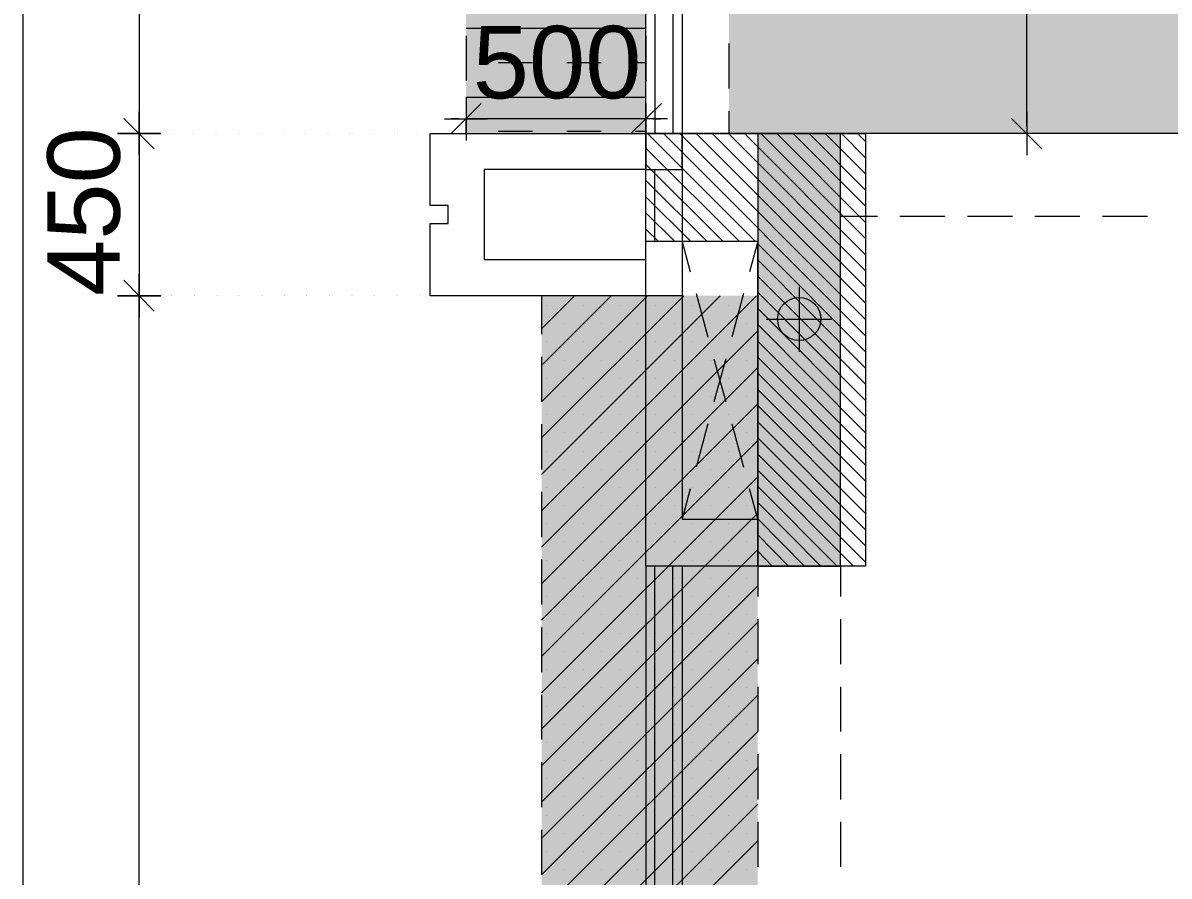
# Model space of a CAD drawing. Header units: millimetres. Extents: x -1303 to 98744, y -1303 to 90097.
# Drawn here: x 5964 to 9147, y 35632 to 37999 of the extents above; entities that cross this region are included whole.
import ezdxf

# ---------------------------------------------------------------- set-up
doc = ezdxf.new("R2010")
doc.units = ezdxf.units.MM
doc.layers.add('PDF_Geometry', color=7, linetype='Continuous')
doc.layers.add('PDF_Text', color=7, linetype='Continuous')
doc.layers.add('PDF_Solid Fills', color=192, linetype='Continuous', true_color=0xc2c0c0c0)
doc.styles.add('PDF ArialMT', font='arial.ttf')

msp = doc.modelspace()

# ---------------------------------------------------------------- hatches: boundary and pattern name
at = {"layer": 'PDF_Solid Fills', "true_color": 0x00007f}
h = msp.add_hatch(color=254, dxfattribs=at)
h.paths.add_polyline_path([(74624.31541, 16167.67383), (74624.31541, 15567.81796), (9799.46285, 14130.21454), (9804.28731, 14730.15409)], flags=0)
h.paths.add_polyline_path([(7404.275, 37242.73593), (8004.29925, 37242.73593), (8004.29925, 16872.72168), (7404.275, 16872.72168)], flags=0)
h.paths.add_polyline_path([(8004.29925, 16872.72168), (7983.4807, 16679.51365), (7983.31127, 16481.90264), (8004.55339, 16283.02302), (8047.46016, 16086.42856), (8111.52536, 15895.75776), (8195.3089, 15714.14292), (8297.03284, 15544.62953), (8413.99157, 15389.5038), (8546.60657, 15247.57974), (8696.06174, 15118.18072), (8860.41285, 15004.26957), (9037.28897, 14908.29987), (9223.47415, 14832.13321), (9415.6677, 14776.86981), (9610.40055, 14743.01796), (9804.28731, 14730.15409), (9799.46285, 14130.21454), (9584.16557, 14140.28601), (9363.53556, 14170.83718), (9140.28256, 14223.64598), (8917.70726, 14299.55851), (8699.36241, 14399.25246), (8488.88858, 14522.21955), (8289.92424, 14667.61267), (8106.02423, 14833.65595), (7940.23508, 15017.64068), (7795.09507, 15216.68973), (7672.21268, 15427.33299), (7572.77287, 15645.76255), (7497.02977, 15868.42256), (7444.47407, 16091.67659), (7414.09232, 16312.38925), (7404.275, 16527.68859), (7404.275, 16872.72168), (8004.29925, 16872.72168)], flags=0)
h.paths.add_polyline_path([(7194.30944, 37692.71099), (7194.30944, 80672.7138), (7694.3009, 80672.7138), (7694.3009, 37692.71099)], flags=0)

# ---------------------------------------------------------------- linework, layer by layer
at = {"layer": 'PDF_Geometry', "color": 222, "lineweight": 0, "true_color": 0xb8008a}
for points in [[(6286.06422, 80652.65558), (6286.06422, 37712.43036), (6286.06422, 37731.89351)], [(7194.14001, 37793.67562), (7194.14001, 37673.4999)], [(7693.4548, 37673.4999), (7693.4548, 37793.67562)], [(7151.8252, 37691.27295), (7236.45482, 37775.90258)], [(7736.61571, 37775.90258), (7651.13999, 37691.27295)], [(7134.05318, 37733.58776), (7254.22684, 37733.58776)], [(7173.8287, 37733.58776), (7153.51789, 37733.58776)], [(7693.4548, 37733.58776), (7194.14001, 37733.58776)], [(7753.54164, 37733.58776), (7634.21407, 37733.58776)], [(7713.76612, 37733.58776), (7734.07744, 37733.58776)], [(6286.06422, 37692.12007), (6286.06422, 37241.88881)], [(6286.06422, 16551.63737), (6286.06422, 37222.42564), (6286.06422, 37202.11123)]]:
    msp.add_lwpolyline(points, dxfattribs=at)
at = {"layer": 'PDF_Geometry', "color": 9, "lineweight": 0, "true_color": 0xc0c0c0}
for points in [[(7094.27715, 80572.25744), (5963.62504, 80572.25744), (5963.62504, 19067.67657)], [(16609.18593, 75662.04487), (16609.18593, 80572.25744), (7794.16426, 80572.25744), (7794.16426, 37392.52789), (7794.16426, 36622.39829), (8004.04512, 36622.39829), (7981.19553, 36706.18492)], [(9804.11789, 52332.19829), (9804.11789, 37692.12007), (7794.16426, 37692.12007)], [(8004.04512, 36492.06949), (7693.4548, 36492.06949), (7693.4548, 37392.52789), (7693.4548, 37692.12007), (7693.4548, 43617.0369)], [(7718.84369, 43617.0369), (7718.84369, 37692.12007)], [(7768.77537, 43617.0369), (7768.77537, 37692.12007)], [(7718.84369, 37392.52789), (7718.84369, 37592.25463)], [(7794.16426, 37392.52789), (7817.01385, 37308.74538)], [(8004.04512, 37392.52789), (7981.19553, 37308.74538)], [(7833.09369, 37248.65752), (7866.09944, 37127.63881)], [(7964.26961, 37248.65752), (7932.10993, 37127.63881)], [(7915.18401, 37067.55095), (7882.17928, 36947.37936)], [(7882.17928, 37067.55095), (7915.18401, 36947.37936)], [(7866.09944, 36886.44437), (7833.09369, 36766.26866)], [(7932.10993, 36886.44437), (7964.26961, 36766.26866)], [(7817.01385, 36706.18492), (7794.16426, 36622.39829)], [(7693.4548, 36492.06949), (7693.4548, 33397.16654)], [(7718.84369, 33397.16654), (7718.84369, 36492.06949)], [(7768.77537, 33397.16654), (7768.77537, 36492.06949)], [(7794.16426, 36492.06949), (7794.16426, 33397.16654)]]:
    msp.add_lwpolyline(points, dxfattribs=at)
at = {"layer": 'PDF_Geometry', "color": 122, "lineweight": 0, "true_color": 0x00b88a}
for points in [[(8751.32513, 37712.43036), (8751.32513, 40207.31008), (8751.32513, 40186.9998)], [(8751.32513, 37752.2038), (8751.32513, 37632.03221)], [(8709.01032, 37734.43488), (8793.63994, 37649.80525)], [(8811.41196, 37692.12007), (8691.2383, 37692.12007)]]:
    msp.add_lwpolyline(points, dxfattribs=at)
at = {"layer": 'PDF_Geometry', "lineweight": 0}
for points in [[(7194.14001, 37984.93527), (7693.4548, 37984.93527)], [(7194.14001, 37963.77787), (7194.14001, 37838.52767)], [(7283.84721, 37889.30545), (7378.63301, 37889.30545)], [(7474.26387, 37889.30545), (7569.04967, 37889.30545)], [(7664.68053, 37889.30545), (7693.4548, 37889.30545)], [(7194.14001, 37793.67562), (7693.4548, 37793.67562)], [(7194.14001, 37775.90258), (7194.14001, 37692.12007), (7194.14001, 37733.58776)], [(7693.4548, 37692.12007), (7693.4548, 37733.58776)], [(6286.06422, 37692.12007), (6286.06422, 37692.12007)], [(6286.06422, 37692.12007), (6286.06422, 37692.12007)], [(6371.53994, 37692.12007), (6371.53994, 37692.12007)], [(6377.46412, 37692.12007), (6377.46412, 37692.12007)], [(6434.16607, 37692.12007), (6434.16607, 37692.12007)], [(6440.09024, 37692.12007), (6440.09024, 37692.12007)], [(6495.94559, 37692.12007), (6495.94559, 37692.12007)], [(6502.71586, 37692.12007), (6502.71586, 37692.12007)], [(6558.57172, 37692.12007), (6558.57172, 37692.12007)], [(6565.34199, 37692.12007), (6565.34199, 37692.12007)], [(6621.19734, 37692.12007), (6621.19734, 37692.12007)], [(6627.96761, 37692.12007), (6627.96761, 37692.12007)], [(6683.82346, 37692.12007), (6683.82346, 37692.12007)], [(6689.74764, 37692.12007), (6689.74764, 37692.12007)], [(6746.44908, 37692.12007), (6746.44908, 37692.12007)], [(6752.37326, 37692.12007), (6752.37326, 37692.12007)], [(6809.07521, 37692.12007), (6809.07521, 37692.12007)], [(6814.99938, 37692.12007), (6814.99938, 37692.12007)], [(6871.70134, 37692.12007), (6871.70134, 37692.12007)], [(6877.625, 37692.12007), (6877.625, 37692.12007)], [(6933.48086, 37692.12007), (6933.48086, 37692.12007)], [(6940.25113, 37692.12007), (6940.25113, 37692.12007)], [(6996.10648, 37692.12007), (6996.10648, 37692.12007)], [(7002.87726, 37692.12007), (7002.87726, 37692.12007)], [(7058.73261, 37692.12007), (7058.73261, 37692.12007)], [(7094.27715, 37692.12007), (7094.27715, 37692.12007)], [(7121.35873, 37692.12007), (7121.35873, 37692.12007)], [(7183.98435, 37692.12007), (7183.98435, 37692.12007)], [(7246.61048, 37692.12007), (7246.61048, 37692.12007)], [(7283.84721, 37698.88879), (7378.63301, 37698.88879)], [(7309.2361, 37692.12007), (7309.2361, 37692.12007)], [(7371.01613, 37692.12007), (7371.01613, 37692.12007)], [(7433.64227, 37692.12007), (7433.64227, 37692.12007)], [(7474.26387, 37698.88879), (7569.04967, 37698.88879)], [(7496.26736, 37692.12007), (7496.26736, 37692.12007)], [(7558.89349, 37692.12007), (7558.89349, 37692.12007)], [(7621.51962, 37692.12007), (7621.51962, 37692.12007)], [(7664.68053, 37698.88879), (7693.4548, 37698.88879)], [(7684.14575, 37692.12007), (7684.14575, 37692.12007)], [(7697.68628, 37692.12007), (7998.12146, 37392.52789)], [(7742.5404, 37692.12007), (8303.63421, 37131.02317)], [(7746.77188, 37692.12007), (7746.77188, 37692.12007)], [(7788.23957, 37692.12007), (8303.63421, 37175.87935)], [(7808.55089, 37692.12007), (7808.55089, 37692.12007)], [(7833.09369, 37692.12007), (8303.63421, 37221.57852)], [(7871.17702, 37692.12007), (7871.17702, 37692.12007)], [(7877.9478, 37692.12007), (8303.63421, 37266.43057)], [(7922.80089, 37692.12007), (8303.63421, 37311.28675)], [(7933.80315, 37692.12007), (7933.80315, 37692.12007)], [(7967.655, 37692.12007), (8303.63421, 37356.1388)], [(7996.42928, 37692.12007), (7996.42928, 37692.12007)], [(8012.50808, 37692.12007), (8303.63421, 37400.99085)], [(8057.3622, 37692.12007), (8303.63421, 37445.84703)], [(8059.05437, 37692.12007), (8059.05437, 37692.12007)], [(8102.21631, 37692.12007), (8303.63421, 37490.69908)], [(8121.68051, 37692.12007), (8121.68051, 37692.12007)], [(8147.0694, 37692.12007), (8303.63421, 37535.55526)], [(8183.46054, 37692.12007), (8183.46054, 37692.12007)], [(8191.92351, 37692.12007), (8303.63421, 37580.40731)], [(8236.77659, 37692.12007), (8303.63421, 37625.25936)], [(8246.08668, 37692.12007), (8246.08668, 37692.12007)], [(8281.63071, 37692.12007), (8303.63421, 37670.11554)], [(8308.71177, 37692.12007), (8308.71177, 37692.12007)], [(8394.18852, 37692.12007), (8394.18852, 37692.12007)], [(8751.32513, 37692.12007), (8751.32513, 37692.12007)], [(8830.87718, 37692.12007), (8830.87718, 37692.12007)], [(8893.50332, 37692.12007), (8893.50332, 37692.12007)], [(8956.12841, 37692.12007), (8956.12841, 37692.12007)], [(9018.75455, 37692.12007), (9018.75455, 37692.12007)], [(9081.38067, 37692.12007), (9081.38067, 37692.12007)], [(9144.0068, 37692.12007), (9144.0068, 37692.12007)], [(7693.4548, 37651.49537), (7953.26734, 37392.52789)], [(7693.4548, 37606.64332), (7908.41426, 37392.52789)], [(7693.4548, 37561.78714), (7863.56015, 37392.52789)], [(7693.4548, 37516.93509), (7818.70707, 37392.52789)], [(7693.4548, 37472.08304), (7773.85295, 37392.52789)], [(7693.4548, 37427.22686), (7728.99883, 37392.52789)], [(8004.04512, 37386.6063), (8303.63421, 37086.17112)], [(8004.04512, 37341.75011), (8303.63421, 37041.31494)], [(8004.04512, 37296.89806), (8303.63421, 36996.46289)], [(6286.06422, 37241.88881), (6286.06422, 37241.88881)], [(6286.06422, 37241.88881), (6286.06422, 37241.88881)], [(6376.61802, 37241.88881), (6376.61802, 37241.88881)], [(6377.46412, 37241.88881), (6377.46412, 37241.88881)], [(6439.24364, 37241.88881), (6439.24364, 37241.88881)], [(6440.09024, 37241.88881), (6440.09024, 37241.88881)], [(6501.02317, 37241.88881), (6501.02317, 37241.88881)], [(6502.71586, 37241.88881), (6502.71586, 37241.88881)], [(6563.64929, 37241.88881), (6563.64929, 37241.88881)], [(6565.34199, 37241.88881), (6565.34199, 37241.88881)], [(6626.27542, 37241.88881), (6626.27542, 37241.88881)], [(6627.96761, 37241.88881), (6627.96761, 37241.88881)], [(6688.90104, 37241.88881), (6688.90104, 37241.88881)], [(6689.74764, 37241.88881), (6689.74764, 37241.88881)], [(6751.52717, 37241.88881), (6751.52717, 37241.88881)], [(6752.37326, 37241.88881), (6752.37326, 37241.88881)], [(6814.15278, 37241.88881), (6814.15278, 37241.88881)], [(6814.99938, 37241.88881), (6814.99938, 37241.88881)], [(6875.93282, 37241.88881), (6875.93282, 37241.88881)], [(6877.625, 37241.88881), (6877.625, 37241.88881)], [(6938.55844, 37241.88881), (6938.55844, 37241.88881)], [(6940.25113, 37241.88881), (6940.25113, 37241.88881)], [(7001.18456, 37241.88881), (7001.18456, 37241.88881)], [(7002.87726, 37241.88881), (7002.87726, 37241.88881)], [(7063.81018, 37241.88881), (7063.81018, 37241.88881)], [(7094.27715, 37241.88881), (7094.27715, 37241.88881)], [(7126.43631, 37241.88881), (7126.43631, 37241.88881)], [(7189.06243, 37241.88881), (7189.06243, 37241.88881)], [(7251.68805, 37241.88881), (7251.68805, 37241.88881)], [(7313.46758, 37241.88881), (7313.46758, 37241.88881)], [(7517.42477, 37241.88881), (7404.0219, 37241.88881), (7404.0219, 37135.25465)], [(7404.0219, 37150.49046), (7495.42128, 37241.88881)], [(7404.0219, 37048.93491), (7596.97683, 37241.88881)], [(7404.0219, 36948.22235), (7697.68628, 37241.88881)], [(7404.0219, 36847.51392), (7799.24184, 37241.88881)], [(7404.0219, 36745.95837), (7899.95129, 37241.88881)], [(7404.0219, 36645.24994), (8000.66076, 37241.88881)], [(7404.0219, 37241.88881), (7404.0219, 37241.88881)], [(7693.4548, 37241.88881), (7580.0509, 37241.88881)], [(8004.04512, 37252.04601), (8303.63421, 36951.61084)], [(7418.40852, 37215.65279), (7418.40852, 37215.65279)], [(7519.11798, 37215.65279), (7519.11798, 37215.65279)], [(7620.67353, 37215.65279), (7620.67353, 37215.65279)], [(7721.38299, 37215.65279), (7721.38299, 37215.65279)], [(7822.09142, 37215.65279), (7822.09142, 37215.65279)], [(7923.64697, 37215.65279), (7923.64697, 37215.65279)], [(8004.04512, 37207.18983), (8303.63421, 36906.75466)], [(7468.3402, 37164.87502), (7468.3402, 37164.87502)], [(7569.89575, 37164.87502), (7569.89575, 37164.87502)], [(7670.60522, 37164.87502), (7670.60522, 37164.87502)], [(7772.16077, 37164.87502), (7772.16077, 37164.87502)], [(7872.8692, 37164.87502), (7872.8692, 37164.87502)], [(7973.57866, 37164.87502), (7973.57866, 37164.87502)], [(8004.04512, 37162.33779), (8303.63421, 36861.90261)], [(7404.0219, 36544.54151), (8004.04512, 37144.56473)], [(7418.40852, 37114.09724), (7418.40852, 37114.09724)], [(7519.11798, 37114.09724), (7519.11798, 37114.09724)], [(7620.67353, 37114.09724), (7620.67353, 37114.09724)], [(7721.38299, 37114.09724), (7721.38299, 37114.09724)], [(7822.09142, 37114.09724), (7822.09142, 37114.09724)], [(7923.64697, 37114.09724), (7923.64697, 37114.09724)], [(8004.04512, 37116.63861), (8303.63421, 36817.04643)], [(7404.0219, 37072.62955), (7404.0219, 36947.37936)], [(7468.3402, 37063.31946), (7468.3402, 37063.31946)], [(7569.89575, 37063.31946), (7569.89575, 37063.31946)], [(7670.60522, 37063.31946), (7670.60522, 37063.31946)], [(7772.16077, 37063.31946), (7772.16077, 37063.31946)], [(7872.8692, 37063.31946), (7872.8692, 37063.31946)], [(7973.57866, 37063.31946), (7973.57866, 37063.31946)], [(8004.04512, 37071.78243), (8303.63421, 36772.19438)], [(7404.0219, 36442.98596), (8004.04512, 37043.00918)], [(8004.04512, 37026.93038), (8303.63421, 36727.34233)], [(7418.40852, 37013.38881), (7418.40852, 37013.38881)], [(7519.11798, 37013.38881), (7519.11798, 37013.38881)], [(7620.67353, 37013.38881), (7620.67353, 37013.38881)], [(7721.38299, 37013.38881), (7721.38299, 37013.38881)], [(7822.09142, 37013.38881), (7822.09142, 37013.38881)], [(7923.64697, 37013.38881), (7923.64697, 37013.38881)], [(7468.3402, 36962.61104), (7468.3402, 36962.61104)], [(7569.89575, 36962.61104), (7569.89575, 36962.61104)], [(7670.60522, 36962.61104), (7670.60522, 36962.61104)], [(7772.16077, 36962.61104), (7772.16077, 36962.61104)], [(7872.8692, 36962.61104), (7872.8692, 36962.61104)], [(7973.57866, 36962.61104), (7973.57866, 36962.61104)], [(8004.04512, 36982.0742), (8303.63421, 36682.48615)], [(7404.0219, 36342.27753), (8004.04512, 36942.30076)], [(8004.04512, 36937.22215), (8303.63421, 36637.6341)], [(7418.40852, 36911.83326), (7418.40852, 36911.83326)], [(7519.11798, 36911.83326), (7519.11798, 36911.83326)], [(7620.67353, 36911.83326), (7620.67353, 36911.83326)], [(7721.38299, 36911.83326), (7721.38299, 36911.83326)], [(7822.09142, 36911.83326), (7822.09142, 36911.83326)], [(7923.64697, 36911.83326), (7923.64697, 36911.83326)], [(8004.04512, 36892.3701), (8303.63421, 36592.77792)], [(7404.0219, 36885.59725), (7404.0219, 36760.34706)], [(7468.3402, 36861.90261), (7468.3402, 36861.90261)], [(7569.89575, 36861.90261), (7569.89575, 36861.90261)], [(7670.60522, 36861.90261), (7670.60522, 36861.90261)], [(7772.16077, 36861.90261), (7772.16077, 36861.90261)], [(7872.8692, 36861.90261), (7872.8692, 36861.90261)], [(7973.57866, 36861.90261), (7973.57866, 36861.90261)], [(7404.0219, 36240.72198), (8004.04512, 36840.74521)], [(8004.04512, 36847.51392), (8303.63421, 36547.92587)], [(7418.40852, 36811.12484), (7418.40852, 36811.12484)], [(7519.11798, 36811.12484), (7519.11798, 36811.12484)], [(7620.67353, 36811.12484), (7620.67353, 36811.12484)], [(7721.38299, 36811.12484), (7721.38299, 36811.12484)], [(7822.09142, 36811.12484), (7822.09142, 36811.12484)], [(7923.64697, 36811.12484), (7923.64697, 36811.12484)], [(8004.04512, 36802.66187), (8303.63421, 36503.07382)], [(7404.0219, 36140.00942), (8004.04512, 36740.03677)], [(7468.3402, 36760.34706), (7468.3402, 36760.34706)], [(7569.89575, 36760.34706), (7569.89575, 36760.34706)], [(7670.60522, 36760.34706), (7670.60522, 36760.34706)], [(7772.16077, 36760.34706), (7772.16077, 36760.34706)], [(7872.8692, 36760.34706), (7872.8692, 36760.34706)], [(7973.57866, 36760.34706), (7973.57866, 36760.34706)], [(8004.04512, 36757.80569), (8269.78236, 36492.06949)], [(7418.40852, 36710.4164), (7418.40852, 36710.4164)], [(7519.11798, 36710.4164), (7519.11798, 36710.4164)], [(7620.67353, 36710.4164), (7620.67353, 36710.4164)], [(7721.38299, 36710.4164), (7721.38299, 36710.4164)], [(7822.09142, 36710.4164), (7822.09142, 36710.4164)], [(7923.64697, 36710.4164), (7923.64697, 36710.4164)], [(8004.04512, 36712.95364), (8224.92927, 36492.06949)], [(7404.0219, 36697.72196), (7404.0219, 36572.46763)], [(8004.04512, 36668.10159), (8179.22906, 36492.06949)], [(7404.0219, 36039.30099), (8004.04512, 36639.32422)], [(7468.3402, 36659.63863), (7468.3402, 36659.63863)], [(7569.89575, 36659.63863), (7569.89575, 36659.63863)], [(7670.60522, 36659.63863), (7670.60522, 36659.63863)], [(7772.16077, 36659.63863), (7772.16077, 36659.63863)], [(7872.8692, 36659.63863), (7872.8692, 36659.63863)], [(7973.57866, 36659.63863), (7973.57866, 36659.63863)], [(7418.40852, 36608.86085), (7418.40852, 36608.86085)], [(7519.11798, 36608.86085), (7519.11798, 36608.86085)], [(7620.67353, 36608.86085), (7620.67353, 36608.86085)], [(7721.38299, 36608.86085), (7721.38299, 36608.86085)], [(7822.09142, 36608.86085), (7822.09142, 36608.86085)], [(7923.64697, 36608.86085), (7923.64697, 36608.86085)], [(8004.04512, 36623.24541), (8134.37495, 36492.06949)], [(8004.04512, 36578.39336), (8089.52187, 36492.06949)], [(7468.3402, 36558.92607), (7468.3402, 36558.92607)], [(7569.89575, 36558.92607), (7569.89575, 36558.92607)], [(7670.60522, 36558.92607), (7670.60522, 36558.92607)], [(7772.16077, 36558.92607), (7772.16077, 36558.92607)], [(7872.8692, 36558.92607), (7872.8692, 36558.92607)], [(7973.57866, 36558.92607), (7973.57866, 36558.92607)], [(7404.0219, 35937.74544), (8004.04512, 36537.76866)], [(7404.0219, 36509.84254), (7404.0219, 36385.43534)], [(7418.40852, 36508.1483), (7418.40852, 36508.1483)], [(7519.11798, 36508.1483), (7519.11798, 36508.1483)], [(7620.67353, 36508.1483), (7620.67353, 36508.1483)], [(7721.38299, 36508.1483), (7721.38299, 36508.1483)], [(7822.09142, 36508.1483), (7822.09142, 36508.1483)], [(7923.64697, 36508.1483), (7923.64697, 36508.1483)], [(8004.04512, 36533.53718), (8044.66775, 36492.06949)], [(8004.04512, 36492.06949), (8004.04512, 36492.06949)], [(8234.23832, 36492.06949), (8234.23832, 36492.06949)], [(8234.23832, 36492.06949), (8234.23832, 36492.06949)], [(7468.3402, 36457.37052), (7468.3402, 36457.37052)], [(7569.89575, 36457.37052), (7569.89575, 36457.37052)], [(7670.60522, 36457.37052), (7670.60522, 36457.37052)], [(7772.16077, 36457.37052), (7772.16077, 36457.37052)], [(7872.8692, 36457.37052), (7872.8692, 36457.37052)], [(7973.57866, 36457.37052), (7973.57866, 36457.37052)], [(7404.0219, 35837.03701), (8004.04512, 36437.06023)], [(7418.40852, 36407.43986), (7418.40852, 36407.43986)], [(7519.11798, 36407.43986), (7519.11798, 36407.43986)], [(7620.67353, 36407.43986), (7620.67353, 36407.43986)], [(7721.38299, 36407.43986), (7721.38299, 36407.43986)], [(7822.09142, 36407.43986), (7822.09142, 36407.43986)], [(7923.64697, 36407.43986), (7923.64697, 36407.43986)], [(8004.04512, 36412.51847), (8004.04512, 36412.51847)], [(8234.23832, 36412.51847), (8234.23832, 36412.51847)], [(8234.23832, 36412.51847), (8234.23832, 36412.51847)], [(7468.3402, 36356.66209), (7468.3402, 36356.66209)], [(7569.89575, 36356.66209), (7569.89575, 36356.66209)], [(7670.60522, 36356.66209), (7670.60522, 36356.66209)], [(7772.16077, 36356.66209), (7772.16077, 36356.66209)], [(7872.8692, 36356.66209), (7872.8692, 36356.66209)], [(7973.57866, 36356.66209), (7973.57866, 36356.66209)], [(8004.04512, 36349.89337), (8004.04512, 36349.89337)], [(8234.23832, 36349.89337), (8234.23832, 36349.89337)], [(8234.23832, 36349.89337), (8234.23832, 36349.89337)], [(7404.0219, 35736.32858), (8004.04512, 36336.3518)], [(7404.0219, 36322.81023), (7404.0219, 36197.56005)], [(7418.40852, 36305.88431), (7418.40852, 36305.88431)], [(7519.11798, 36305.88431), (7519.11798, 36305.88431)], [(7620.67353, 36305.88431), (7620.67353, 36305.88431)], [(7721.38299, 36305.88431), (7721.38299, 36305.88431)], [(7822.09142, 36305.88431), (7822.09142, 36305.88431)], [(7923.64697, 36305.88431), (7923.64697, 36305.88431)], [(8004.04512, 36287.26827), (8004.04512, 36287.26827)], [(8234.23832, 36287.26827), (8234.23832, 36287.26827)], [(8234.23832, 36287.26827), (8234.23832, 36287.26827)], [(7468.3402, 36255.10653), (7468.3402, 36255.10653)], [(7569.89575, 36255.10653), (7569.89575, 36255.10653)], [(7670.60522, 36255.10653), (7670.60522, 36255.10653)], [(7772.16077, 36255.10653), (7772.16077, 36255.10653)], [(7872.8692, 36255.10653), (7872.8692, 36255.10653)], [(7973.57866, 36255.10653), (7973.57866, 36255.10653)], [(7404.0219, 35634.77303), (8004.04512, 36234.79625)], [(8004.04512, 36225.48616), (8004.04512, 36225.48616)], [(8234.23832, 36225.48616), (8234.23832, 36225.48616)], [(8234.23832, 36225.48616), (8234.23832, 36225.48616)], [(7418.40852, 36205.17588), (7418.40852, 36205.17588)], [(7519.11798, 36205.17588), (7519.11798, 36205.17588)], [(7620.67353, 36205.17588), (7620.67353, 36205.17588)], [(7721.38299, 36205.17588), (7721.38299, 36205.17588)], [(7822.09142, 36205.17588), (7822.09142, 36205.17588)], [(7923.64697, 36205.17588), (7923.64697, 36205.17588)], [(8004.04512, 36162.86107), (8004.04512, 36162.86107)], [(8234.23832, 36162.86107), (8234.23832, 36162.86107)], [(8234.23832, 36162.86107), (8234.23832, 36162.86107)], [(7404.0219, 36134.93494), (7404.0219, 36010.52774)], [(7404.0219, 35534.0646), (8004.04512, 36134.08783)], [(7468.3402, 36154.39811), (7468.3402, 36154.39811)], [(7569.89575, 36154.39811), (7569.89575, 36154.39811)], [(7670.60522, 36154.39811), (7670.60522, 36154.39811)], [(7772.16077, 36154.39811), (7772.16077, 36154.39811)], [(7872.8692, 36154.39811), (7872.8692, 36154.39811)], [(7973.57866, 36154.39811), (7973.57866, 36154.39811)], [(7418.40852, 36103.62033), (7418.40852, 36103.62033)], [(7519.11798, 36103.62033), (7519.11798, 36103.62033)], [(7620.67353, 36103.62033), (7620.67353, 36103.62033)], [(7721.38299, 36103.62033), (7721.38299, 36103.62033)], [(7822.09142, 36103.62033), (7822.09142, 36103.62033)], [(7923.64697, 36103.62033), (7923.64697, 36103.62033)], [(8004.04512, 36100.23598), (8004.04512, 36100.23598)], [(8234.23832, 36100.23598), (8234.23832, 36100.23598)], [(8234.23832, 36100.23598), (8234.23832, 36100.23598)], [(7404.0219, 35432.50905), (8004.04512, 36032.53228)], [(7468.3402, 36053.68968), (7468.3402, 36053.68968)], [(7569.89575, 36053.68968), (7569.89575, 36053.68968)], [(7670.60522, 36053.68968), (7670.60522, 36053.68968)], [(7772.16077, 36053.68968), (7772.16077, 36053.68968)], [(7872.8692, 36053.68968), (7872.8692, 36053.68968)], [(7973.57866, 36053.68968), (7973.57866, 36053.68968)], [(8004.04512, 36037.61087), (8004.04512, 36037.61087)], [(8234.23832, 36037.61087), (8234.23832, 36037.61087)], [(8234.23832, 36037.61087), (8234.23832, 36037.61087)], [(7418.40852, 36002.91191), (7418.40852, 36002.91191)], [(7519.11798, 36002.91191), (7519.11798, 36002.91191)], [(7620.67353, 36002.91191), (7620.67353, 36002.91191)], [(7721.38299, 36002.91191), (7721.38299, 36002.91191)], [(7822.09142, 36002.91191), (7822.09142, 36002.91191)], [(7923.64697, 36002.91191), (7923.64697, 36002.91191)], [(8004.04512, 35974.98165), (8004.04512, 35974.98165)], [(8234.23832, 35974.98165), (8234.23832, 35974.98165)], [(8234.23832, 35974.98165), (8234.23832, 35974.98165)], [(7404.0219, 35947.90265), (7404.0219, 35822.64832)], [(7468.3402, 35952.13413), (7468.3402, 35952.13413)], [(7569.89575, 35952.13413), (7569.89575, 35952.13413)], [(7670.60522, 35952.13413), (7670.60522, 35952.13413)], [(7772.16077, 35952.13413), (7772.16077, 35952.13413)], [(7872.8692, 35952.13413), (7872.8692, 35952.13413)], [(7973.57866, 35952.13413), (7973.57866, 35952.13413)], [(7404.0219, 35331.79649), (8004.04512, 35931.82384)], [(8004.04512, 35912.35655), (8004.04512, 35912.35655)], [(8234.23832, 35912.35655), (8234.23832, 35912.35655)], [(8234.23832, 35912.35655), (8234.23832, 35912.35655)], [(7418.40852, 35902.20347), (7418.40852, 35902.20347)], [(7519.11798, 35902.20347), (7519.11798, 35902.20347)], [(7620.67353, 35902.20347), (7620.67353, 35902.20347)], [(7721.38299, 35902.20347), (7721.38299, 35902.20347)], [(7822.09142, 35902.20347), (7822.09142, 35902.20347)], [(7923.64697, 35902.20347), (7923.64697, 35902.20347)], [(7468.3402, 35851.4257), (7468.3402, 35851.4257)], [(7569.89575, 35851.4257), (7569.89575, 35851.4257)], [(7670.60522, 35851.4257), (7670.60522, 35851.4257)], [(7772.16077, 35851.4257), (7772.16077, 35851.4257)], [(7872.8692, 35851.4257), (7872.8692, 35851.4257)], [(7973.57866, 35851.4257), (7973.57866, 35851.4257)], [(8004.04512, 35850.57858), (8004.04512, 35850.57858)], [(8234.23832, 35850.57858), (8234.23832, 35850.57858)], [(8234.23832, 35850.57858), (8234.23832, 35850.57858)], [(7404.0219, 35231.08806), (8004.04512, 35831.11129)], [(7418.40852, 35800.64792), (7418.40852, 35800.64792)], [(7519.11798, 35800.64792), (7519.11798, 35800.64792)], [(7620.67353, 35800.64792), (7620.67353, 35800.64792)], [(7721.38299, 35800.64792), (7721.38299, 35800.64792)], [(7822.09142, 35800.64792), (7822.09142, 35800.64792)], [(7923.64697, 35800.64792), (7923.64697, 35800.64792)], [(8004.04512, 35787.95348), (8004.04512, 35787.95348)], [(8234.23832, 35787.95348), (8234.23832, 35787.95348)], [(8234.23832, 35787.95348), (8234.23832, 35787.95348)], [(7404.0219, 35760.02322), (7404.0219, 35635.62015)], [(7468.3402, 35750.71314), (7468.3402, 35750.71314)], [(7569.89575, 35750.71314), (7569.89575, 35750.71314)], [(7670.60522, 35750.71314), (7670.60522, 35750.71314)], [(7772.16077, 35750.71314), (7772.16077, 35750.71314)], [(7872.8692, 35750.71314), (7872.8692, 35750.71314)], [(7973.57866, 35750.71314), (7973.57866, 35750.71314)], [(7404.0219, 35129.5325), (8004.04512, 35729.55573)], [(8004.04512, 35725.32425), (8004.04512, 35725.32425)], [(8234.23832, 35725.32425), (8234.23832, 35725.32425)], [(8234.23832, 35725.32425), (8234.23832, 35725.32425)], [(7418.40852, 35699.93536), (7418.40852, 35699.93536)], [(7519.11798, 35699.93536), (7519.11798, 35699.93536)], [(7620.67353, 35699.93536), (7620.67353, 35699.93536)], [(7721.38299, 35699.93536), (7721.38299, 35699.93536)], [(7822.09142, 35699.93536), (7822.09142, 35699.93536)], [(7923.64697, 35699.93536), (7923.64697, 35699.93536)], [(7468.3402, 35649.15759), (7468.3402, 35649.15759)], [(7569.89575, 35649.15759), (7569.89575, 35649.15759)], [(7670.60522, 35649.15759), (7670.60522, 35649.15759)], [(7772.16077, 35649.15759), (7772.16077, 35649.15759)], [(7872.8692, 35649.15759), (7872.8692, 35649.15759)], [(7973.57866, 35649.15759), (7973.57866, 35649.15759)], [(8004.04512, 35662.69915), (8004.04512, 35662.69915)], [(8234.23832, 35662.69915), (8234.23832, 35662.69915)], [(8234.23832, 35662.69915), (8234.23832, 35662.69915)]]:
    msp.add_lwpolyline(points, dxfattribs=at)
at = {"layer": 'PDF_Geometry', "color": 157, "lineweight": 0, "true_color": 0x3f5f7f}
for points in [[(7693.4548, 37963.77787), (7693.4548, 37838.52767)], [(7923.64697, 37942.62046), (7923.64697, 37817.37026)], [(7693.4548, 37775.90258), (7693.4548, 37692.12007)], [(7923.64697, 37754.74517), (7923.64697, 37692.12007)], [(8336.63996, 37692.12007), (8234.23832, 37692.12007)], [(8523.67123, 37692.12007), (8399.26609, 37692.12007)], [(8711.54962, 37692.12007), (8586.29736, 37692.12007)], [(8898.58088, 37692.12007), (8774.17472, 37692.12007)], [(9086.45825, 37692.12007), (8961.20702, 37692.12007)], [(8336.63996, 37461.92583), (8234.23832, 37461.92583)], [(8523.67123, 37461.92583), (8399.26609, 37461.92583)], [(8711.54962, 37461.92583), (8586.29736, 37461.92583)], [(8898.58088, 37461.92583), (8774.17472, 37461.92583)], [(9086.45825, 37461.92583), (8961.20702, 37461.92583)], [(8004.04512, 36492.06949), (8004.04512, 36407.43986)], [(8234.23832, 36492.06949), (8234.23832, 36407.43986)], [(8004.04512, 36344.81477), (8004.04512, 36219.56457)], [(8234.23832, 36344.81477), (8234.23832, 36219.56457)], [(8004.04512, 36156.93535), (8004.04512, 36032.53228)], [(8234.23832, 36156.93535), (8234.23832, 36032.53228)], [(8004.04512, 35969.90717), (8004.04512, 35844.65285)], [(8234.23832, 35969.90717), (8234.23832, 35844.65285)], [(8004.04512, 35782.02775), (8004.04512, 35657.62055)], [(8234.23832, 35782.02775), (8234.23832, 35657.62055)]]:
    msp.add_lwpolyline(points, dxfattribs=at)
at = {"layer": 'PDF_Geometry', "color": 222, "lineweight": 0, "true_color": 0xb8008a}
for points in [[(6286.06422, 37632.03221), (6286.06422, 37752.2038)], [(6328.37903, 37649.80525), (6243.74941, 37734.43488)], [(6225.97688, 37692.12007), (6346.15105, 37692.12007)], [(6243.74941, 37285.05074), (6328.37903, 37199.57399)], [(6286.06422, 37301.97667), (6286.06422, 37182.64807)], [(6346.15105, 37241.88881), (6225.97688, 37241.88881)]]:
    msp.add_lwpolyline(points, close=True, dxfattribs=at)
at = {"layer": 'PDF_Geometry', "color": 9, "lineweight": 0, "true_color": 0xc0c0c0}
for points in [[(7094.27715, 37692.12007), (7794.16426, 37692.12007), (7794.16426, 37241.88881), (7094.27715, 37241.88881), (7094.27715, 37442.46267), (7144.20833, 37442.46267), (7144.20833, 37492.39333), (7094.27715, 37492.39333)], [(7693.4548, 37592.25463), (7794.16406, 37592.25463), (7794.16406, 37692.11759), (7693.4548, 37692.11759)], [(7244.07169, 37342.59723), (7693.45499, 37342.59723), (7693.45499, 37592.25463), (7244.07169, 37592.25463)]]:
    msp.add_lwpolyline(points, close=True, dxfattribs=at)
at = {"layer": 'PDF_Geometry', "color": 5, "lineweight": 0}
for points in [[(8004.04512, 36492.06949), (8004.04512, 37392.52789), (7693.4548, 37392.52789), (7693.4548, 37692.12007), (8303.63421, 37692.12007), (8303.63421, 36492.06949)], [(8004.04512, 36492.06949), (8234.23771, 36492.06949), (8234.23771, 37692.11761), (8004.04512, 37692.11761)]]:
    msp.add_lwpolyline(points, close=True, dxfattribs=at)
at = {"layer": 'PDF_Geometry', "color": 20, "lineweight": 0, "true_color": 0xff4405}
for points in [[(8119.14224, 37267.27769), (8119.14224, 37087.01824)], [(8028.58792, 37177.56946), (8208.84943, 37177.56946)]]:
    msp.add_lwpolyline(points, dxfattribs=at)
msp.add_circle((8119.2702, 37177.67473), 59.96172, dxfattribs=at)
at = {"layer": 'PDF_Geometry', "color": 7, "lineweight": 0, "true_color": 0xffffff}
msp.add_circle((8119.31852, 37177.72996), 60.01002, dxfattribs=at)
at = {"layer": 'PDF_Solid Fills', "color": 254, "lineweight": 0, "true_color": 0x00007f}
msp.add_solid([(10474.2994, 40222.71532), (10474.2994, 37692.71099), (7924.23996, 40222.71532), (7924.23996, 37692.71099)], dxfattribs=at)
at = {"layer": 'PDF_Solid Fills', "lineweight": 0}
msp.add_solid([(8234.23832, 36492.74718), (8004.29925, 36492.74718), (8234.23832, 37692.71099), (8004.29925, 37692.71099)], dxfattribs=at)

# ---------------------------------------------------------------- texts
at = {"layer": 'PDF_Text', "insert": (7212.72538, 37889.19568), "char_height": 201.084641, "attachment_point": 4, "style": 'PDF ArialMT'}
msp.add_mtext('500', dxfattribs=at)
at = {"layer": 'PDF_Text', "insert": (6133.43291, 37241.38086), "char_height": 201.084641, "attachment_point": 4, "rotation": 90, "style": 'PDF ArialMT'}
msp.add_mtext('450', dxfattribs=at)

doc.saveas('drawing.dxf')
